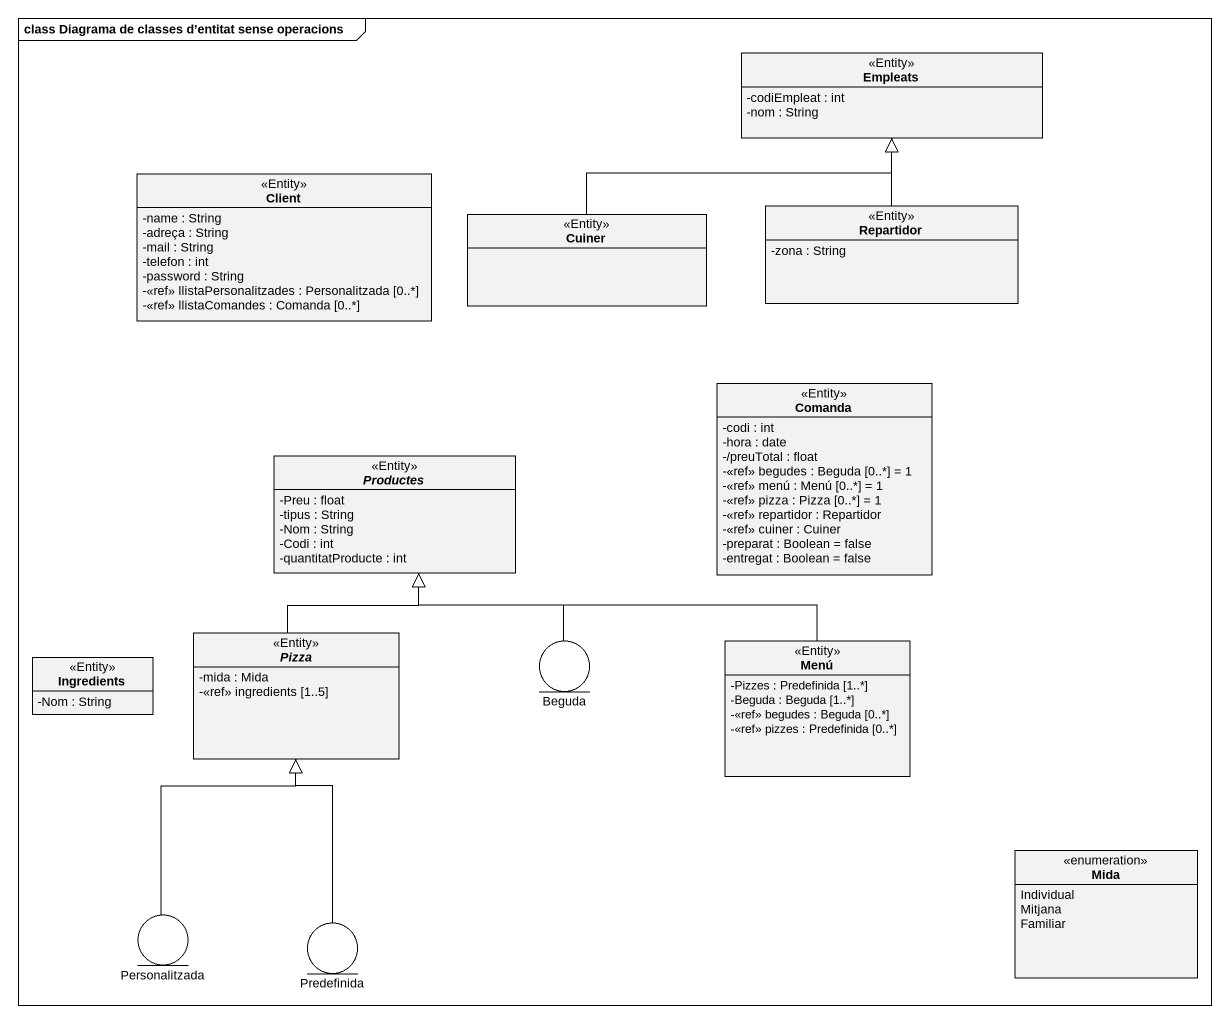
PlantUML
@startuml
mainframe class Diagrama de classes d’entitat sense operacions
allowmixing
hide circle
hide empty members
skinparam classAttributeIconSize 0
class Empleats <<Entity>> {
  -codiEmpleat : int
  -nom : String
}
class Client <<Entity>> {
  -name : String
  -adreça : String
  -mail : String
  -telefon : int
  -password : String
  -<<ref>> llistaPersonalitzades : Personalitzada [0..*]
  -<<ref>> llistaComandes : Comanda [0..*]
}
class Cuiner <<Entity>>
class Repartidor <<Entity>> {
  -zona : String
}
class Comanda <<Entity>> {
  -codi : int
  -hora : date
  -/preuTotal : float
  -<<ref>> begudes : Beguda [0..*] = 1
  -<<ref>> menú : Menú [0..*] = 1
  -<<ref>> pizza : Pizza [0..*] = 1
  -<<ref>> repartidor : Repartidor
  -<<ref>> cuiner : Cuiner
  -preparat : Boolean = false
  -entregat : Boolean = false
}
abstract class Productes <<Entity>> {
  -Preu : float
  -tipus : String
  -Nom : String
  -Codi : int
  -quantitatProducte : int
}
class Ingredients <<Entity>> {
  -Nom : String
}
abstract class Pizza <<Entity>> {
  -mida : Mida
  -<<ref>> ingredients [1..5]
}
entity Beguda
class Menú <<Entity>> {
  -Pizzes : Predefinida [1..*]
  -Beguda : Beguda [1..*]
  -<<ref>> begudes : Beguda [0..*]
  -<<ref>> pizzes : Predefinida [0..*]
}
enum Mida {
  Individual
  Mitjana
  Familiar
}
entity Personalitzada
entity Predefinida
Cuiner -right-|> Empleats
Repartidor -up-|> Empleats
Pizza -up-|> Productes
Beguda -up-|> Productes
Menú -left-|> Productes
Personalitzada -up-|> Pizza
Predefinida -up-|> Pizza
@enduml
